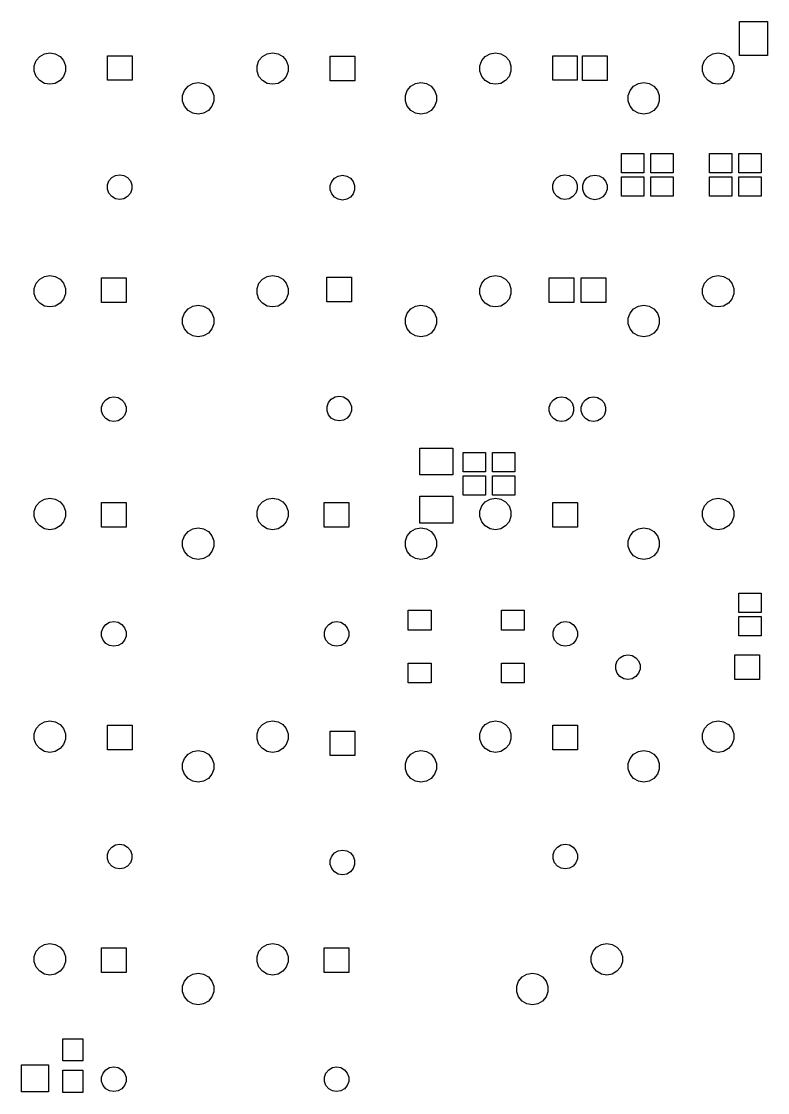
# Model space of a CAD drawing. Extents: x 17 to 274, y -105 to -11.
# Drawn here: x 79.1 to 142.7, y -104.3 to -12.9 of the extents above; entities that cross this region are included whole.
import ezdxf

# ---------------------------------------------------------------- set-up
doc = ezdxf.new("R2010")
doc.units = 0
doc.header["$MEASUREMENT"] = 0
doc.layers.add('BLACK', color=7, linetype='CONTINUOUS')

msp = doc.modelspace()

# ---------------------------------------------------------------- linework, layer by layer
at = {"layer": 'Black'}
for p, q in [((140.35, -15.7999), (140.35, -12.9006)), ((140.35, -12.9006), (142.749, -12.9006)), ((142.749, -12.9006), (142.749, -15.7999)), ((80.2124, -16.6859), (80.3725, -16.2459)), ((80.3725, -16.2459), (80.6734, -15.8873)), ((80.6734, -15.8873), (81.0789, -15.6532)), ((81.0789, -15.6532), (81.54, -15.5719)), ((81.54, -15.5719), (82.0011, -15.6532)), ((82.0011, -15.6532), (82.4066, -15.8873)), ((82.4066, -15.8873), (82.7075, -16.2459)), ((82.7075, -16.2459), (82.8676, -16.6859)), ((86.4478, -17.9251), (86.4478, -15.8259)), ((86.4478, -15.8259), (88.5471, -15.8259)), ((88.5471, -15.8259), (88.5471, -17.9251)), ((99.2124, -16.6859), (99.3725, -16.2459)), ((99.3725, -16.2459), (99.6734, -15.8873)), ((99.6734, -15.8873), (100.079, -15.6532)), ((100.079, -15.6532), (100.54, -15.5719)), ((100.54, -15.5719), (101.001, -15.6532)), ((101.001, -15.6532), (101.407, -15.8873)), ((101.407, -15.8873), (101.708, -16.2459)), ((101.708, -16.2459), (101.868, -16.6859)), ((105.448, -17.9751), (105.448, -15.8759)), ((105.448, -15.8759), (107.547, -15.8759)), ((107.547, -15.8759), (107.547, -17.9751)), ((118.212, -16.6859), (118.372, -16.2459)), ((118.372, -16.2459), (118.673, -15.8873)), ((118.673, -15.8873), (119.079, -15.6532)), ((119.079, -15.6532), (119.54, -15.5719)), ((119.54, -15.5719), (120.001, -15.6532)), ((120.001, -15.6532), (120.407, -15.8873)), ((120.407, -15.8873), (120.708, -16.2459)), ((120.708, -16.2459), (120.868, -16.6859)), ((124.423, -17.9251), (124.423, -15.8259)), ((124.423, -15.8259), (126.522, -15.8259)), ((126.522, -15.8259), (126.522, -17.9251)), ((126.973, -17.9502), (126.973, -15.8509)), ((126.973, -15.8509), (129.072, -15.8509)), ((129.072, -15.8509), (129.072, -17.9502)), ((137.212, -16.6859), (137.372, -16.2459)), ((137.372, -16.2459), (137.673, -15.8873)), ((137.673, -15.8873), (138.079, -15.6532)), ((138.079, -15.6532), (138.54, -15.5719)), ((138.54, -15.5719), (139.001, -15.6532)), ((139.001, -15.6532), (139.407, -15.8873)), ((139.407, -15.8873), (139.708, -16.2459)), ((139.708, -16.2459), (139.868, -16.6859)), ((142.749, -15.7999), (140.35, -15.7999)), ((80.2124, -17.1541), (80.2124, -16.6859)), ((80.3725, -17.5941), (80.2124, -17.1541)), ((82.8676, -17.1541), (82.7075, -17.5941)), ((82.8676, -16.6859), (82.8676, -17.1541)), ((99.2124, -17.1541), (99.2124, -16.6859)), ((99.3725, -17.5941), (99.2124, -17.1541)), ((101.868, -17.1541), (101.708, -17.5941)), ((101.868, -16.6859), (101.868, -17.1541)), ((118.212, -17.1541), (118.212, -16.6859)), ((118.372, -17.5941), (118.212, -17.1541)), ((120.868, -17.1541), (120.708, -17.5941)), ((120.868, -16.6859), (120.868, -17.1541)), ((137.212, -17.1541), (137.212, -16.6859)), ((137.372, -17.5941), (137.212, -17.1541)), ((139.868, -17.1541), (139.708, -17.5941)), ((139.868, -16.6859), (139.868, -17.1541)), ((80.6734, -17.9527), (80.3725, -17.5941)), ((81.0789, -18.1868), (80.6734, -17.9527)), ((81.54, -18.2681), (81.0789, -18.1868)), ((82.0011, -18.1868), (81.54, -18.2681)), ((82.4066, -17.9527), (82.0011, -18.1868)), ((82.7075, -17.5941), (82.4066, -17.9527)), ((88.5471, -17.9251), (86.4478, -17.9251)), ((93.3234, -18.4273), (93.7289, -18.1932)), ((93.7289, -18.1932), (94.19, -18.1119)), ((94.19, -18.1119), (94.6511, -18.1932)), ((94.6511, -18.1932), (95.0566, -18.4273)), ((99.6734, -17.9527), (99.3725, -17.5941)), ((100.079, -18.1868), (99.6734, -17.9527)), ((100.54, -18.2681), (100.079, -18.1868)), ((101.001, -18.1868), (100.54, -18.2681)), ((101.407, -17.9527), (101.001, -18.1868)), ((101.708, -17.5941), (101.407, -17.9527)), ((107.547, -17.9751), (105.448, -17.9751)), ((112.323, -18.4273), (112.729, -18.1932)), ((112.729, -18.1932), (113.19, -18.1119)), ((113.19, -18.1119), (113.651, -18.1932)), ((113.651, -18.1932), (114.057, -18.4273)), ((118.673, -17.9527), (118.372, -17.5941)), ((119.079, -18.1868), (118.673, -17.9527)), ((119.54, -18.2681), (119.079, -18.1868)), ((120.001, -18.1868), (119.54, -18.2681)), ((120.407, -17.9527), (120.001, -18.1868)), ((120.708, -17.5941), (120.407, -17.9527)), ((126.522, -17.9251), (124.423, -17.9251)), ((129.072, -17.9502), (126.973, -17.9502)), ((131.323, -18.4273), (131.729, -18.1932)), ((131.729, -18.1932), (132.19, -18.1119)), ((132.19, -18.1119), (132.651, -18.1932)), ((132.651, -18.1932), (133.057, -18.4273)), ((137.673, -17.9527), (137.372, -17.5941)), ((138.079, -18.1868), (137.673, -17.9527)), ((138.54, -18.2681), (138.079, -18.1868)), ((139.001, -18.1868), (138.54, -18.2681)), ((139.407, -17.9527), (139.001, -18.1868)), ((139.708, -17.5941), (139.407, -17.9527)), ((92.8624, -19.2259), (93.0225, -18.7859)), ((93.0225, -18.7859), (93.3234, -18.4273)), ((95.0566, -18.4273), (95.3575, -18.7859)), ((95.3575, -18.7859), (95.5176, -19.2259)), ((111.862, -19.2259), (112.022, -18.7859)), ((112.022, -18.7859), (112.323, -18.4273)), ((114.057, -18.4273), (114.358, -18.7859)), ((114.358, -18.7859), (114.518, -19.2259)), ((130.862, -19.2259), (131.022, -18.7859)), ((131.022, -18.7859), (131.323, -18.4273)), ((133.057, -18.4273), (133.358, -18.7859)), ((133.358, -18.7859), (133.518, -19.2259)), ((92.8624, -19.6941), (92.8624, -19.2259)), ((93.0225, -20.1341), (92.8624, -19.6941)), ((95.5176, -19.6941), (95.3575, -20.1341)), ((95.5176, -19.2259), (95.5176, -19.6941)), ((111.862, -19.6941), (111.862, -19.2259)), ((112.022, -20.1341), (111.862, -19.6941)), ((114.518, -19.6941), (114.358, -20.1341)), ((114.518, -19.2259), (114.518, -19.6941)), ((130.862, -19.6941), (130.862, -19.2259)), ((131.022, -20.1341), (130.862, -19.6941)), ((133.518, -19.6941), (133.358, -20.1341)), ((133.518, -19.2259), (133.518, -19.6941)), ((93.3234, -20.4927), (93.0225, -20.1341)), ((93.7289, -20.7268), (93.3234, -20.4927)), ((94.19, -20.8081), (93.7289, -20.7268)), ((94.6511, -20.7268), (94.19, -20.8081)), ((95.0566, -20.4927), (94.6511, -20.7268)), ((95.3575, -20.1341), (95.0566, -20.4927)), ((112.323, -20.4927), (112.022, -20.1341)), ((112.729, -20.7268), (112.323, -20.4927)), ((113.19, -20.8081), (112.729, -20.7268)), ((113.651, -20.7268), (113.19, -20.8081)), ((114.057, -20.4927), (113.651, -20.7268)), ((114.358, -20.1341), (114.057, -20.4927)), ((131.323, -20.4927), (131.022, -20.1341)), ((131.729, -20.7268), (131.323, -20.4927)), ((132.19, -20.8081), (131.729, -20.7268)), ((132.651, -20.7268), (132.19, -20.8081)), ((133.057, -20.4927), (132.651, -20.7268)), ((133.358, -20.1341), (133.057, -20.4927)), ((130.3, -25.825), (130.3, -24.175)), ((130.3, -24.175), (132.2, -24.175)), ((132.2, -24.175), (132.2, -25.825)), ((132.8, -25.825), (132.8, -24.175)), ((132.8, -24.175), (134.7, -24.175)), ((134.7, -24.175), (134.7, -25.825)), ((137.8, -25.825), (137.8, -24.175)), ((137.8, -24.175), (139.7, -24.175)), ((139.7, -24.175), (139.7, -25.825)), ((140.3, -25.825), (140.3, -24.175)), ((140.3, -24.175), (142.2, -24.175)), ((142.2, -24.175), (142.2, -25.825)), ((86.585, -26.5087), (86.8202, -26.2284)), ((86.8202, -26.2284), (87.1371, -26.0454)), ((87.1371, -26.0454), (87.4975, -25.9819)), ((87.4975, -25.9819), (87.8578, -26.0454)), ((87.8578, -26.0454), (88.1747, -26.2284)), ((88.1747, -26.2284), (88.4099, -26.5087)), ((105.585, -26.5587), (105.82, -26.2784)), ((105.82, -26.2784), (106.137, -26.0954)), ((106.137, -26.0954), (106.497, -26.0319)), ((106.497, -26.0319), (106.858, -26.0954)), ((106.858, -26.0954), (107.175, -26.2784)), ((107.175, -26.2784), (107.41, -26.5587)), ((124.56, -26.5087), (124.795, -26.2284)), ((124.795, -26.2284), (125.112, -26.0454)), ((125.112, -26.0454), (125.472, -25.9819)), ((125.472, -25.9819), (125.833, -26.0454)), ((125.833, -26.0454), (126.15, -26.2284)), ((126.15, -26.2284), (126.385, -26.5087)), ((127.11, -26.5337), (127.345, -26.2534)), ((127.345, -26.2534), (127.662, -26.0704)), ((127.662, -26.0704), (128.022, -26.0069)), ((128.022, -26.0069), (128.383, -26.0704)), ((128.383, -26.0704), (128.7, -26.2534)), ((128.7, -26.2534), (128.935, -26.5337)), ((132.2, -25.825), (130.3, -25.825)), ((130.3, -27.825), (130.3, -26.175)), ((130.3, -26.175), (132.2, -26.175)), ((132.2, -26.175), (132.2, -27.825)), ((134.7, -25.825), (132.8, -25.825)), ((132.8, -27.825), (132.8, -26.175)), ((132.8, -26.175), (134.7, -26.175)), ((134.7, -26.175), (134.7, -27.825)), ((139.7, -25.825), (137.8, -25.825)), ((137.8, -27.825), (137.8, -26.175)), ((137.8, -26.175), (139.7, -26.175)), ((139.7, -26.175), (139.7, -27.825)), ((142.2, -25.825), (140.3, -25.825)), ((140.3, -27.825), (140.3, -26.175)), ((140.3, -26.175), (142.2, -26.175)), ((142.2, -26.175), (142.2, -27.825)), ((86.4598, -26.8526), (86.585, -26.5087)), ((86.4598, -27.2185), (86.4598, -26.8526)), ((86.585, -27.5623), (86.4598, -27.2185)), ((88.4099, -26.5087), (88.5351, -26.8526)), ((88.5351, -27.2185), (88.4099, -27.5623)), ((88.5351, -26.8526), (88.5351, -27.2185)), ((105.46, -26.9026), (105.585, -26.5587)), ((105.46, -27.2685), (105.46, -26.9026)), ((105.585, -27.6123), (105.46, -27.2685)), ((107.41, -26.5587), (107.535, -26.9026)), ((107.535, -27.2685), (107.41, -27.6123)), ((107.535, -26.9026), (107.535, -27.2685)), ((124.435, -26.8526), (124.56, -26.5087)), ((124.435, -27.2185), (124.435, -26.8526)), ((124.56, -27.5623), (124.435, -27.2185)), ((126.385, -26.5087), (126.51, -26.8526)), ((126.51, -27.2185), (126.385, -27.5623)), ((126.51, -26.8526), (126.51, -27.2185)), ((126.985, -26.8776), (127.11, -26.5337)), ((126.985, -27.2435), (126.985, -26.8776)), ((127.11, -27.5873), (126.985, -27.2435)), ((128.935, -26.5337), (129.06, -26.8776)), ((129.06, -27.2435), (128.935, -27.5873)), ((129.06, -26.8776), (129.06, -27.2435)), ((86.8202, -27.8427), (86.585, -27.5623)), ((87.1371, -28.0256), (86.8202, -27.8427)), ((87.4975, -28.0892), (87.1371, -28.0256)), ((87.8578, -28.0256), (87.4975, -28.0892)), ((88.1747, -27.8427), (87.8578, -28.0256)), ((88.4099, -27.5623), (88.1747, -27.8427)), ((105.82, -27.8927), (105.585, -27.6123)), ((106.137, -28.0756), (105.82, -27.8927)), ((106.497, -28.1392), (106.137, -28.0756)), ((106.858, -28.0756), (106.497, -28.1392)), ((107.175, -27.8927), (106.858, -28.0756)), ((107.41, -27.6123), (107.175, -27.8927)), ((124.795, -27.8427), (124.56, -27.5623)), ((125.112, -28.0256), (124.795, -27.8427)), ((125.472, -28.0892), (125.112, -28.0256)), ((125.833, -28.0256), (125.472, -28.0892)), ((126.15, -27.8427), (125.833, -28.0256)), ((126.385, -27.5623), (126.15, -27.8427)), ((127.345, -27.8677), (127.11, -27.5873)), ((127.662, -28.0506), (127.345, -27.8677)), ((128.022, -28.1142), (127.662, -28.0506)), ((128.383, -28.0506), (128.022, -28.1142)), ((128.7, -27.8677), (128.383, -28.0506)), ((128.935, -27.5873), (128.7, -27.8677)), ((132.2, -27.825), (130.3, -27.825)), ((134.7, -27.825), (132.8, -27.825)), ((139.7, -27.825), (137.8, -27.825)), ((142.2, -27.825), (140.3, -27.825)), ((80.6734, -34.8873), (81.0789, -34.6532)), ((81.0789, -34.6532), (81.54, -34.5719)), ((81.54, -34.5719), (82.0011, -34.6532)), ((82.0011, -34.6532), (82.4066, -34.8873)), ((99.6734, -34.8873), (100.079, -34.6532)), ((100.079, -34.6532), (100.54, -34.5719)), ((100.54, -34.5719), (101.001, -34.6532)), ((101.001, -34.6532), (101.407, -34.8873)), ((105.173, -36.8252), (105.173, -34.7259)), ((105.173, -34.7259), (107.272, -34.7259)), ((107.272, -34.7259), (107.272, -36.8252)), ((118.673, -34.8873), (119.079, -34.6532)), ((119.079, -34.6532), (119.54, -34.5719)), ((119.54, -34.5719), (120.001, -34.6532)), ((120.001, -34.6532), (120.407, -34.8873)), ((137.673, -34.8873), (138.079, -34.6532)), ((138.079, -34.6532), (138.54, -34.5719)), ((138.54, -34.5719), (139.001, -34.6532)), ((139.001, -34.6532), (139.407, -34.8873)), ((80.2124, -35.6859), (80.3725, -35.2459)), ((80.3725, -35.2459), (80.6734, -34.8873)), ((82.4066, -34.8873), (82.7075, -35.2459)), ((82.7075, -35.2459), (82.8676, -35.6859)), ((85.9478, -36.8751), (85.9478, -34.7759)), ((85.9478, -34.7759), (88.0471, -34.7759)), ((88.0471, -34.7759), (88.0471, -36.8751)), ((99.2124, -35.6859), (99.3725, -35.2459)), ((99.3725, -35.2459), (99.6734, -34.8873)), ((101.407, -34.8873), (101.708, -35.2459)), ((101.708, -35.2459), (101.868, -35.6859)), ((118.212, -35.6859), (118.372, -35.2459)), ((118.372, -35.2459), (118.673, -34.8873)), ((120.407, -34.8873), (120.708, -35.2459)), ((120.708, -35.2459), (120.868, -35.6859)), ((124.123, -36.8751), (124.123, -34.7759)), ((124.123, -34.7759), (126.222, -34.7759)), ((126.222, -34.7759), (126.222, -36.8751)), ((126.848, -36.8751), (126.848, -34.7759)), ((126.848, -34.7759), (128.947, -34.7759)), ((128.947, -34.7759), (128.947, -36.8751)), ((137.212, -35.6859), (137.372, -35.2459)), ((137.372, -35.2459), (137.673, -34.8873)), ((139.407, -34.8873), (139.708, -35.2459)), ((139.708, -35.2459), (139.868, -35.6859)), ((80.2124, -36.1541), (80.2124, -35.6859)), ((80.3725, -36.5941), (80.2124, -36.1541)), ((82.8676, -36.1541), (82.7075, -36.5941)), ((82.8676, -35.6859), (82.8676, -36.1541)), ((99.2124, -36.1541), (99.2124, -35.6859)), ((99.3725, -36.5941), (99.2124, -36.1541)), ((101.868, -36.1541), (101.708, -36.5941)), ((101.868, -35.6859), (101.868, -36.1541)), ((118.212, -36.1541), (118.212, -35.6859)), ((118.372, -36.5941), (118.212, -36.1541)), ((120.868, -36.1541), (120.708, -36.5941)), ((120.868, -35.6859), (120.868, -36.1541)), ((137.212, -36.1541), (137.212, -35.6859)), ((137.372, -36.5941), (137.212, -36.1541)), ((139.868, -36.1541), (139.708, -36.5941)), ((139.868, -35.6859), (139.868, -36.1541)), ((80.6734, -36.9527), (80.3725, -36.5941)), ((81.0789, -37.1868), (80.6734, -36.9527)), ((81.54, -37.2681), (81.0789, -37.1868)), ((82.0011, -37.1868), (81.54, -37.2681)), ((82.4066, -36.9527), (82.0011, -37.1868)), ((82.7075, -36.5941), (82.4066, -36.9527)), ((88.0471, -36.8751), (85.9478, -36.8751)), ((93.0225, -37.7859), (93.3234, -37.4273)), ((93.3234, -37.4273), (93.7289, -37.1932)), ((93.7289, -37.1932), (94.19, -37.1119)), ((94.19, -37.1119), (94.6511, -37.1932)), ((94.6511, -37.1932), (95.0566, -37.4273)), ((95.0566, -37.4273), (95.3575, -37.7859)), ((99.6734, -36.9527), (99.3725, -36.5941)), ((100.079, -37.1868), (99.6734, -36.9527)), ((100.54, -37.2681), (100.079, -37.1868)), ((101.001, -37.1868), (100.54, -37.2681)), ((101.407, -36.9527), (101.001, -37.1868)), ((101.708, -36.5941), (101.407, -36.9527)), ((107.272, -36.8252), (105.173, -36.8252)), ((112.022, -37.7859), (112.323, -37.4273)), ((112.323, -37.4273), (112.729, -37.1932)), ((112.729, -37.1932), (113.19, -37.1119)), ((113.19, -37.1119), (113.651, -37.1932)), ((113.651, -37.1932), (114.057, -37.4273)), ((114.057, -37.4273), (114.358, -37.7859)), ((118.673, -36.9527), (118.372, -36.5941)), ((119.079, -37.1868), (118.673, -36.9527)), ((119.54, -37.2681), (119.079, -37.1868)), ((120.001, -37.1868), (119.54, -37.2681)), ((120.407, -36.9527), (120.001, -37.1868)), ((120.708, -36.5941), (120.407, -36.9527)), ((126.222, -36.8751), (124.123, -36.8751)), ((128.947, -36.8751), (126.848, -36.8751)), ((131.022, -37.7859), (131.323, -37.4273)), ((131.323, -37.4273), (131.729, -37.1932)), ((131.729, -37.1932), (132.19, -37.1119)), ((132.19, -37.1119), (132.651, -37.1932)), ((132.651, -37.1932), (133.057, -37.4273)), ((133.057, -37.4273), (133.358, -37.7859)), ((137.673, -36.9527), (137.372, -36.5941)), ((138.079, -37.1868), (137.673, -36.9527)), ((138.54, -37.2681), (138.079, -37.1868)), ((139.001, -37.1868), (138.54, -37.2681)), ((139.407, -36.9527), (139.001, -37.1868)), ((139.708, -36.5941), (139.407, -36.9527)), ((92.8624, -38.2259), (93.0225, -37.7859)), ((92.8624, -38.6941), (92.8624, -38.2259)), ((95.3575, -37.7859), (95.5176, -38.2259)), ((95.5176, -38.2259), (95.5176, -38.6941)), ((111.862, -38.2259), (112.022, -37.7859)), ((111.862, -38.6941), (111.862, -38.2259)), ((114.358, -37.7859), (114.518, -38.2259)), ((114.518, -38.2259), (114.518, -38.6941)), ((130.862, -38.2259), (131.022, -37.7859)), ((130.862, -38.6941), (130.862, -38.2259)), ((133.358, -37.7859), (133.518, -38.2259)), ((133.518, -38.2259), (133.518, -38.6941)), ((93.0225, -39.1341), (92.8624, -38.6941)), ((93.3234, -39.4927), (93.0225, -39.1341)), ((95.3575, -39.1341), (95.0566, -39.4927)), ((95.5176, -38.6941), (95.3575, -39.1341)), ((112.022, -39.1341), (111.862, -38.6941)), ((112.323, -39.4927), (112.022, -39.1341)), ((114.358, -39.1341), (114.057, -39.4927)), ((114.518, -38.6941), (114.358, -39.1341)), ((131.022, -39.1341), (130.862, -38.6941)), ((131.323, -39.4927), (131.022, -39.1341)), ((133.358, -39.1341), (133.057, -39.4927)), ((133.518, -38.6941), (133.358, -39.1341)), ((93.7289, -39.7268), (93.3234, -39.4927)), ((94.19, -39.8081), (93.7289, -39.7268)), ((94.6511, -39.7268), (94.19, -39.8081)), ((95.0566, -39.4927), (94.6511, -39.7268)), ((112.729, -39.7268), (112.323, -39.4927)), ((113.19, -39.8081), (112.729, -39.7268)), ((113.651, -39.7268), (113.19, -39.8081)), ((114.057, -39.4927), (113.651, -39.7268)), ((131.729, -39.7268), (131.323, -39.4927)), ((132.19, -39.8081), (131.729, -39.7268)), ((132.651, -39.7268), (132.19, -39.8081)), ((133.057, -39.4927), (132.651, -39.7268)), ((85.9598, -45.8026), (86.085, -45.4587)), ((86.085, -45.4587), (86.3202, -45.1784)), ((86.3202, -45.1784), (86.6371, -44.9954)), ((86.6371, -44.9954), (86.9975, -44.9319)), ((86.9975, -44.9319), (87.3578, -44.9954)), ((87.3578, -44.9954), (87.6747, -45.1784)), ((87.6747, -45.1784), (87.9099, -45.4587)), ((87.9099, -45.4587), (88.0351, -45.8026)), ((105.185, -45.7526), (105.31, -45.4087)), ((105.31, -45.4087), (105.545, -45.1284)), ((105.545, -45.1284), (105.862, -44.9454)), ((105.862, -44.9454), (106.222, -44.8819)), ((106.222, -44.8819), (106.583, -44.9454)), ((106.583, -44.9454), (106.9, -45.1284)), ((106.9, -45.1284), (107.135, -45.4087)), ((107.135, -45.4087), (107.26, -45.7526)), ((124.135, -45.8026), (124.26, -45.4587)), ((124.26, -45.4587), (124.495, -45.1784)), ((124.495, -45.1784), (124.812, -44.9954)), ((124.812, -44.9954), (125.172, -44.9319)), ((125.172, -44.9319), (125.533, -44.9954)), ((125.533, -44.9954), (125.85, -45.1784)), ((125.85, -45.1784), (126.085, -45.4587)), ((126.085, -45.4587), (126.21, -45.8026)), ((126.86, -45.8026), (126.985, -45.4587)), ((126.985, -45.4587), (127.22, -45.1784)), ((127.22, -45.1784), (127.537, -44.9954)), ((127.537, -44.9954), (127.897, -44.9319)), ((127.897, -44.9319), (128.258, -44.9954)), ((128.258, -44.9954), (128.575, -45.1784)), ((128.575, -45.1784), (128.81, -45.4587)), ((128.81, -45.4587), (128.935, -45.8026)), ((85.9598, -46.1685), (85.9598, -45.8026)), ((86.085, -46.5123), (85.9598, -46.1685)), ((86.3202, -46.7927), (86.085, -46.5123)), ((87.9099, -46.5123), (87.6747, -46.7927)), ((88.0351, -46.1685), (87.9099, -46.5123)), ((88.0351, -45.8026), (88.0351, -46.1685)), ((105.185, -46.1185), (105.185, -45.7526)), ((105.31, -46.4623), (105.185, -46.1185)), ((105.545, -46.7427), (105.31, -46.4623)), ((107.135, -46.4623), (106.9, -46.7427)), ((107.26, -46.1185), (107.135, -46.4623)), ((107.26, -45.7526), (107.26, -46.1185)), ((124.135, -46.1685), (124.135, -45.8026)), ((124.26, -46.5123), (124.135, -46.1685)), ((124.495, -46.7927), (124.26, -46.5123)), ((126.085, -46.5123), (125.85, -46.7927)), ((126.21, -46.1685), (126.085, -46.5123)), ((126.21, -45.8026), (126.21, -46.1685)), ((126.86, -46.1685), (126.86, -45.8026)), ((126.985, -46.5123), (126.86, -46.1685)), ((127.22, -46.7927), (126.985, -46.5123)), ((128.81, -46.5123), (128.575, -46.7927)), ((128.935, -46.1685), (128.81, -46.5123)), ((128.935, -45.8026), (128.935, -46.1685)), ((86.6371, -46.9756), (86.3202, -46.7927)), ((86.9975, -47.0392), (86.6371, -46.9756)), ((87.3578, -46.9756), (86.9975, -47.0392)), ((87.6747, -46.7927), (87.3578, -46.9756)), ((105.862, -46.9256), (105.545, -46.7427)), ((106.222, -46.9892), (105.862, -46.9256)), ((106.583, -46.9256), (106.222, -46.9892)), ((106.9, -46.7427), (106.583, -46.9256)), ((124.812, -46.9756), (124.495, -46.7927)), ((125.172, -47.0392), (124.812, -46.9756)), ((125.533, -46.9756), (125.172, -47.0392)), ((125.85, -46.7927), (125.533, -46.9756)), ((127.537, -46.9756), (127.22, -46.7927)), ((127.897, -47.0392), (127.537, -46.9756)), ((128.258, -46.9756), (127.897, -47.0392)), ((128.575, -46.7927), (128.258, -46.9756)), ((113.1, -51.6), (113.1, -49.3)), ((113.1, -49.3), (115.9, -49.3)), ((115.9, -49.3), (115.9, -51.6)), ((116.8, -51.325), (116.8, -49.675)), ((116.8, -49.675), (118.7, -49.675)), ((118.7, -49.675), (118.7, -51.325)), ((119.3, -51.325), (119.3, -49.675)), ((119.3, -49.675), (121.2, -49.675)), ((121.2, -49.675), (121.2, -51.325)), ((115.9, -51.6), (113.1, -51.6)), ((118.7, -51.325), (116.8, -51.325)), ((116.8, -53.325), (116.8, -51.675)), ((116.8, -51.675), (118.7, -51.675)), ((118.7, -51.675), (118.7, -53.325)), ((121.2, -51.325), (119.3, -51.325)), ((119.3, -53.325), (119.3, -51.675)), ((119.3, -51.675), (121.2, -51.675)), ((121.2, -51.675), (121.2, -53.325)), ((80.3725, -54.2459), (80.6734, -53.8873)), ((80.6734, -53.8873), (81.0789, -53.6532)), ((81.0789, -53.6532), (81.54, -53.5719)), ((81.54, -53.5719), (82.0011, -53.6532)), ((82.0011, -53.6532), (82.4066, -53.8873)), ((82.4066, -53.8873), (82.7075, -54.2459)), ((99.3725, -54.2459), (99.6734, -53.8873)), ((99.6734, -53.8873), (100.079, -53.6532)), ((100.079, -53.6532), (100.54, -53.5719)), ((100.54, -53.5719), (101.001, -53.6532)), ((101.001, -53.6532), (101.407, -53.8873)), ((101.407, -53.8873), (101.708, -54.2459)), ((113.1, -55.7), (113.1, -53.4)), ((113.1, -53.4), (115.9, -53.4)), ((115.9, -53.4), (115.9, -55.7)), ((118.7, -53.325), (116.8, -53.325)), ((118.372, -54.2459), (118.673, -53.8873)), ((118.673, -53.8873), (119.079, -53.6532)), ((119.079, -53.6532), (119.54, -53.5719)), ((121.2, -53.325), (119.3, -53.325)), ((119.54, -53.5719), (120.001, -53.6532)), ((120.001, -53.6532), (120.407, -53.8873)), ((120.407, -53.8873), (120.708, -54.2459)), ((137.372, -54.2459), (137.673, -53.8873)), ((137.673, -53.8873), (138.079, -53.6532)), ((138.079, -53.6532), (138.54, -53.5719)), ((138.54, -53.5719), (139.001, -53.6532)), ((139.001, -53.6532), (139.407, -53.8873)), ((139.407, -53.8873), (139.708, -54.2459)), ((80.2124, -54.6859), (80.3725, -54.2459)), ((80.2124, -55.1541), (80.2124, -54.6859)), ((82.7075, -54.2459), (82.8676, -54.6859)), ((82.8676, -54.6859), (82.8676, -55.1541)), ((85.9478, -56.0501), (85.9478, -53.9509)), ((85.9478, -53.9509), (88.0471, -53.9509)), ((88.0471, -53.9509), (88.0471, -56.0501)), ((99.2124, -54.6859), (99.3725, -54.2459)), ((99.2124, -55.1541), (99.2124, -54.6859)), ((101.708, -54.2459), (101.868, -54.6859)), ((101.868, -54.6859), (101.868, -55.1541)), ((104.948, -56.0501), (104.948, -53.9509)), ((104.948, -53.9509), (107.047, -53.9509)), ((107.047, -53.9509), (107.047, -56.0501)), ((118.212, -54.6859), (118.372, -54.2459)), ((118.212, -55.1541), (118.212, -54.6859)), ((120.708, -54.2459), (120.868, -54.6859)), ((120.868, -54.6859), (120.868, -55.1541)), ((124.448, -56.0501), (124.448, -53.9509)), ((124.448, -53.9509), (126.547, -53.9509)), ((126.547, -53.9509), (126.547, -56.0501)), ((137.212, -54.6859), (137.372, -54.2459)), ((137.212, -55.1541), (137.212, -54.6859)), ((139.708, -54.2459), (139.868, -54.6859)), ((139.868, -54.6859), (139.868, -55.1541)), ((80.3725, -55.5941), (80.2124, -55.1541)), ((80.6734, -55.9527), (80.3725, -55.5941)), ((82.7075, -55.5941), (82.4066, -55.9527)), ((82.8676, -55.1541), (82.7075, -55.5941)), ((99.3725, -55.5941), (99.2124, -55.1541)), ((99.6734, -55.9527), (99.3725, -55.5941)), ((101.708, -55.5941), (101.407, -55.9527)), ((101.868, -55.1541), (101.708, -55.5941)), ((115.9, -55.7), (113.1, -55.7)), ((118.372, -55.5941), (118.212, -55.1541)), ((118.673, -55.9527), (118.372, -55.5941)), ((120.708, -55.5941), (120.407, -55.9527)), ((120.868, -55.1541), (120.708, -55.5941)), ((137.372, -55.5941), (137.212, -55.1541)), ((137.673, -55.9527), (137.372, -55.5941)), ((139.708, -55.5941), (139.407, -55.9527)), ((139.868, -55.1541), (139.708, -55.5941)), ((81.0789, -56.1868), (80.6734, -55.9527)), ((81.54, -56.2681), (81.0789, -56.1868)), ((82.0011, -56.1868), (81.54, -56.2681)), ((82.4066, -55.9527), (82.0011, -56.1868)), ((88.0471, -56.0501), (85.9478, -56.0501)), ((93.0225, -56.7859), (93.3234, -56.4273)), ((93.3234, -56.4273), (93.7289, -56.1932)), ((93.7289, -56.1932), (94.19, -56.1119)), ((94.19, -56.1119), (94.6511, -56.1932)), ((94.6511, -56.1932), (95.0566, -56.4273)), ((95.0566, -56.4273), (95.3575, -56.7859)), ((100.079, -56.1868), (99.6734, -55.9527)), ((100.54, -56.2681), (100.079, -56.1868)), ((101.001, -56.1868), (100.54, -56.2681)), ((101.407, -55.9527), (101.001, -56.1868)), ((107.047, -56.0501), (104.948, -56.0501)), ((112.022, -56.7859), (112.323, -56.4273)), ((112.323, -56.4273), (112.729, -56.1932)), ((112.729, -56.1932), (113.19, -56.1119)), ((113.19, -56.1119), (113.651, -56.1932)), ((113.651, -56.1932), (114.057, -56.4273)), ((114.057, -56.4273), (114.358, -56.7859)), ((119.079, -56.1868), (118.673, -55.9527)), ((119.54, -56.2681), (119.079, -56.1868)), ((120.001, -56.1868), (119.54, -56.2681)), ((120.407, -55.9527), (120.001, -56.1868)), ((126.547, -56.0501), (124.448, -56.0501)), ((131.022, -56.7859), (131.323, -56.4273)), ((131.323, -56.4273), (131.729, -56.1932)), ((131.729, -56.1932), (132.19, -56.1119)), ((132.19, -56.1119), (132.651, -56.1932)), ((132.651, -56.1932), (133.057, -56.4273)), ((133.057, -56.4273), (133.358, -56.7859)), ((138.079, -56.1868), (137.673, -55.9527)), ((138.54, -56.2681), (138.079, -56.1868)), ((139.001, -56.1868), (138.54, -56.2681)), ((139.407, -55.9527), (139.001, -56.1868)), ((92.8624, -57.2259), (93.0225, -56.7859)), ((92.8624, -57.6941), (92.8624, -57.2259)), ((95.3575, -56.7859), (95.5176, -57.2259)), ((95.5176, -57.2259), (95.5176, -57.6941)), ((111.862, -57.2259), (112.022, -56.7859)), ((111.862, -57.6941), (111.862, -57.2259)), ((114.358, -56.7859), (114.518, -57.2259)), ((114.518, -57.2259), (114.518, -57.6941)), ((130.862, -57.2259), (131.022, -56.7859)), ((130.862, -57.6941), (130.862, -57.2259)), ((133.358, -56.7859), (133.518, -57.2259)), ((133.518, -57.2259), (133.518, -57.6941)), ((93.0225, -58.1341), (92.8624, -57.6941)), ((93.3234, -58.4927), (93.0225, -58.1341)), ((93.7289, -58.7268), (93.3234, -58.4927)), ((95.0566, -58.4927), (94.6511, -58.7268)), ((95.3575, -58.1341), (95.0566, -58.4927)), ((95.5176, -57.6941), (95.3575, -58.1341)), ((112.022, -58.1341), (111.862, -57.6941)), ((112.323, -58.4927), (112.022, -58.1341)), ((112.729, -58.7268), (112.323, -58.4927)), ((114.057, -58.4927), (113.651, -58.7268)), ((114.358, -58.1341), (114.057, -58.4927)), ((114.518, -57.6941), (114.358, -58.1341)), ((131.022, -58.1341), (130.862, -57.6941)), ((131.323, -58.4927), (131.022, -58.1341)), ((131.729, -58.7268), (131.323, -58.4927)), ((133.057, -58.4927), (132.651, -58.7268)), ((133.358, -58.1341), (133.057, -58.4927)), ((133.518, -57.6941), (133.358, -58.1341)), ((94.19, -58.8081), (93.7289, -58.7268)), ((94.6511, -58.7268), (94.19, -58.8081)), ((113.19, -58.8081), (112.729, -58.7268)), ((113.651, -58.7268), (113.19, -58.8081)), ((132.19, -58.8081), (131.729, -58.7268)), ((132.651, -58.7268), (132.19, -58.8081)), ((140.3, -63.325), (140.3, -61.675)), ((140.3, -61.675), (142.2, -61.675)), ((142.2, -61.675), (142.2, -63.325)), ((112.1, -64.85), (112.1, -63.15)), ((112.1, -63.15), (114.05, -63.15)), ((114.05, -63.15), (114.05, -64.85)), ((120.05, -64.85), (120.05, -63.15)), ((120.05, -63.15), (122, -63.15)), ((122, -63.15), (122, -64.85)), ((142.2, -63.325), (140.3, -63.325)), ((140.3, -65.325), (140.3, -63.675)), ((140.3, -63.675), (142.2, -63.675)), ((142.2, -63.675), (142.2, -65.325)), ((85.9598, -64.9776), (86.085, -64.6337)), ((86.085, -64.6337), (86.3202, -64.3534)), ((86.3202, -64.3534), (86.6371, -64.1704)), ((86.6371, -64.1704), (86.9975, -64.1069)), ((86.9975, -64.1069), (87.3578, -64.1704)), ((87.3578, -64.1704), (87.6747, -64.3534)), ((87.6747, -64.3534), (87.9099, -64.6337)), ((87.9099, -64.6337), (88.0351, -64.9776)), ((104.96, -64.9776), (105.085, -64.6337)), ((105.085, -64.6337), (105.32, -64.3534)), ((105.32, -64.3534), (105.637, -64.1704)), ((105.637, -64.1704), (105.997, -64.1069)), ((105.997, -64.1069), (106.358, -64.1704)), ((106.358, -64.1704), (106.675, -64.3534)), ((106.675, -64.3534), (106.91, -64.6337)), ((106.91, -64.6337), (107.035, -64.9776)), ((114.05, -64.85), (112.1, -64.85)), ((122, -64.85), (120.05, -64.85)), ((124.46, -64.9776), (124.585, -64.6337)), ((124.585, -64.6337), (124.82, -64.3534)), ((124.82, -64.3534), (125.137, -64.1704)), ((125.137, -64.1704), (125.497, -64.1069)), ((125.497, -64.1069), (125.858, -64.1704)), ((125.858, -64.1704), (126.175, -64.3534)), ((126.175, -64.3534), (126.41, -64.6337)), ((126.41, -64.6337), (126.535, -64.9776)), ((85.9598, -65.3435), (85.9598, -64.9776)), ((86.085, -65.6873), (85.9598, -65.3435)), ((86.3202, -65.9677), (86.085, -65.6873)), ((87.9099, -65.6873), (87.6747, -65.9677)), ((88.0351, -65.3435), (87.9099, -65.6873)), ((88.0351, -64.9776), (88.0351, -65.3435)), ((104.96, -65.3435), (104.96, -64.9776)), ((105.085, -65.6873), (104.96, -65.3435)), ((105.32, -65.9677), (105.085, -65.6873)), ((106.91, -65.6873), (106.675, -65.9677)), ((107.035, -65.3435), (106.91, -65.6873)), ((107.035, -64.9776), (107.035, -65.3435)), ((124.46, -65.3435), (124.46, -64.9776)), ((124.585, -65.6873), (124.46, -65.3435)), ((124.82, -65.9677), (124.585, -65.6873)), ((126.41, -65.6873), (126.175, -65.9677)), ((126.535, -65.3435), (126.41, -65.6873)), ((126.535, -64.9776), (126.535, -65.3435)), ((142.2, -65.325), (140.3, -65.325)), ((86.6371, -66.1506), (86.3202, -65.9677)), ((86.9975, -66.2142), (86.6371, -66.1506)), ((87.3578, -66.1506), (86.9975, -66.2142)), ((87.6747, -65.9677), (87.3578, -66.1506)), ((105.637, -66.1506), (105.32, -65.9677)), ((105.997, -66.2142), (105.637, -66.1506)), ((106.358, -66.1506), (105.997, -66.2142)), ((106.675, -65.9677), (106.358, -66.1506)), ((125.137, -66.1506), (124.82, -65.9677)), ((125.497, -66.2142), (125.137, -66.1506)), ((125.858, -66.1506), (125.497, -66.2142)), ((126.175, -65.9677), (125.858, -66.1506)), ((129.802, -67.8145), (129.927, -67.4706)), ((129.927, -67.4706), (130.162, -67.1903)), ((130.162, -67.1903), (130.479, -67.0074)), ((130.479, -67.0074), (130.839, -66.9438)), ((130.839, -66.9438), (131.2, -67.0074)), ((131.2, -67.0074), (131.517, -67.1903)), ((131.517, -67.1903), (131.752, -67.4706)), ((131.752, -67.4706), (131.877, -67.8145)), ((139.95, -69.0471), (139.95, -66.9478)), ((139.95, -66.9478), (142.049, -66.9478)), ((142.049, -66.9478), (142.049, -69.0471)), ((112.1, -69.35), (112.1, -67.65)), ((112.1, -67.65), (114.05, -67.65)), ((114.05, -67.65), (114.05, -69.35)), ((120.05, -69.35), (120.05, -67.65)), ((120.05, -67.65), (122, -67.65)), ((122, -67.65), (122, -69.35)), ((129.802, -68.1804), (129.802, -67.8145)), ((129.927, -68.5243), (129.802, -68.1804)), ((130.162, -68.8046), (129.927, -68.5243)), ((131.752, -68.5243), (131.517, -68.8046)), ((131.877, -68.1804), (131.752, -68.5243)), ((131.877, -67.8145), (131.877, -68.1804)), ((114.05, -69.35), (112.1, -69.35)), ((122, -69.35), (120.05, -69.35)), ((130.479, -68.9876), (130.162, -68.8046)), ((130.839, -69.0511), (130.479, -68.9876)), ((131.2, -68.9876), (130.839, -69.0511)), ((131.517, -68.8046), (131.2, -68.9876)), ((142.049, -69.0471), (139.95, -69.0471)), ((80.3725, -73.2459), (80.6734, -72.8873)), ((80.6734, -72.8873), (81.0789, -72.6532)), ((81.0789, -72.6532), (81.54, -72.5719)), ((81.54, -72.5719), (82.0011, -72.6532)), ((82.0011, -72.6532), (82.4066, -72.8873)), ((82.4066, -72.8873), (82.7075, -73.2459)), ((86.4478, -75.0502), (86.4478, -72.9509)), ((86.4478, -72.9509), (88.5471, -72.9509)), ((88.5471, -72.9509), (88.5471, -75.0502)), ((99.3725, -73.2459), (99.6734, -72.8873)), ((99.6734, -72.8873), (100.079, -72.6532)), ((100.079, -72.6532), (100.54, -72.5719)), ((100.54, -72.5719), (101.001, -72.6532)), ((101.001, -72.6532), (101.407, -72.8873)), ((101.407, -72.8873), (101.708, -73.2459)), ((118.372, -73.2459), (118.673, -72.8873)), ((118.673, -72.8873), (119.079, -72.6532)), ((119.079, -72.6532), (119.54, -72.5719)), ((119.54, -72.5719), (120.001, -72.6532)), ((120.001, -72.6532), (120.407, -72.8873)), ((120.407, -72.8873), (120.708, -73.2459)), ((124.448, -75.0502), (124.448, -72.9509)), ((124.448, -72.9509), (126.547, -72.9509)), ((126.547, -72.9509), (126.547, -75.0502)), ((137.372, -73.2459), (137.673, -72.8873)), ((137.673, -72.8873), (138.079, -72.6532)), ((138.079, -72.6532), (138.54, -72.5719)), ((138.54, -72.5719), (139.001, -72.6532)), ((139.001, -72.6532), (139.407, -72.8873)), ((139.407, -72.8873), (139.708, -73.2459)), ((80.2124, -73.6859), (80.3725, -73.2459)), ((80.2124, -74.1541), (80.2124, -73.6859)), ((82.7075, -73.2459), (82.8676, -73.6859)), ((82.8676, -73.6859), (82.8676, -74.1541)), ((99.2124, -73.6859), (99.3725, -73.2459)), ((99.2124, -74.1541), (99.2124, -73.6859)), ((101.708, -73.2459), (101.868, -73.6859)), ((101.868, -73.6859), (101.868, -74.1541)), ((105.448, -75.5502), (105.448, -73.4509)), ((105.448, -73.4509), (107.547, -73.4509)), ((107.547, -73.4509), (107.547, -75.5502)), ((118.212, -73.6859), (118.372, -73.2459)), ((118.212, -74.1541), (118.212, -73.6859)), ((120.708, -73.2459), (120.868, -73.6859)), ((120.868, -73.6859), (120.868, -74.1541)), ((137.212, -73.6859), (137.372, -73.2459)), ((137.212, -74.1541), (137.212, -73.6859)), ((139.708, -73.2459), (139.868, -73.6859)), ((139.868, -73.6859), (139.868, -74.1541)), ((80.3725, -74.5941), (80.2124, -74.1541)), ((80.6734, -74.9527), (80.3725, -74.5941)), ((82.7075, -74.5941), (82.4066, -74.9527)), ((82.8676, -74.1541), (82.7075, -74.5941)), ((99.3725, -74.5941), (99.2124, -74.1541)), ((99.6734, -74.9527), (99.3725, -74.5941)), ((101.708, -74.5941), (101.407, -74.9527)), ((101.868, -74.1541), (101.708, -74.5941)), ((118.372, -74.5941), (118.212, -74.1541)), ((118.673, -74.9527), (118.372, -74.5941)), ((120.708, -74.5941), (120.407, -74.9527)), ((120.868, -74.1541), (120.708, -74.5941)), ((137.372, -74.5941), (137.212, -74.1541)), ((137.673, -74.9527), (137.372, -74.5941)), ((139.708, -74.5941), (139.407, -74.9527)), ((139.868, -74.1541), (139.708, -74.5941)), ((81.0789, -75.1868), (80.6734, -74.9527)), ((81.54, -75.2681), (81.0789, -75.1868)), ((82.0011, -75.1868), (81.54, -75.2681)), ((82.4066, -74.9527), (82.0011, -75.1868)), ((88.5471, -75.0502), (86.4478, -75.0502)), ((92.8624, -76.2259), (93.0225, -75.7859)), ((93.0225, -75.7859), (93.3234, -75.4273)), ((93.3234, -75.4273), (93.7289, -75.1932)), ((93.7289, -75.1932), (94.19, -75.1119)), ((94.19, -75.1119), (94.6511, -75.1932)), ((94.6511, -75.1932), (95.0566, -75.4273)), ((95.0566, -75.4273), (95.3575, -75.7859)), ((95.3575, -75.7859), (95.5176, -76.2259)), ((100.079, -75.1868), (99.6734, -74.9527)), ((100.54, -75.2681), (100.079, -75.1868)), ((101.001, -75.1868), (100.54, -75.2681)), ((101.407, -74.9527), (101.001, -75.1868)), ((107.547, -75.5502), (105.448, -75.5502)), ((111.862, -76.2259), (112.022, -75.7859)), ((112.022, -75.7859), (112.323, -75.4273)), ((112.323, -75.4273), (112.729, -75.1932)), ((112.729, -75.1932), (113.19, -75.1119)), ((113.19, -75.1119), (113.651, -75.1932)), ((113.651, -75.1932), (114.057, -75.4273)), ((114.057, -75.4273), (114.358, -75.7859)), ((114.358, -75.7859), (114.518, -76.2259)), ((119.079, -75.1868), (118.673, -74.9527)), ((119.54, -75.2681), (119.079, -75.1868)), ((120.001, -75.1868), (119.54, -75.2681)), ((120.407, -74.9527), (120.001, -75.1868)), ((126.547, -75.0502), (124.448, -75.0502)), ((130.862, -76.2259), (131.022, -75.7859)), ((131.022, -75.7859), (131.323, -75.4273)), ((131.323, -75.4273), (131.729, -75.1932)), ((131.729, -75.1932), (132.19, -75.1119)), ((132.19, -75.1119), (132.651, -75.1932)), ((132.651, -75.1932), (133.057, -75.4273)), ((133.057, -75.4273), (133.358, -75.7859)), ((133.358, -75.7859), (133.518, -76.2259)), ((138.079, -75.1868), (137.673, -74.9527)), ((138.54, -75.2681), (138.079, -75.1868)), ((139.001, -75.1868), (138.54, -75.2681)), ((139.407, -74.9527), (139.001, -75.1868)), ((92.8624, -76.6941), (92.8624, -76.2259)), ((93.0225, -77.1341), (92.8624, -76.6941)), ((95.5176, -76.6941), (95.3575, -77.1341)), ((95.5176, -76.2259), (95.5176, -76.6941)), ((111.862, -76.6941), (111.862, -76.2259)), ((112.022, -77.1341), (111.862, -76.6941)), ((114.518, -76.6941), (114.358, -77.1341)), ((114.518, -76.2259), (114.518, -76.6941)), ((130.862, -76.6941), (130.862, -76.2259)), ((131.022, -77.1341), (130.862, -76.6941)), ((133.518, -76.6941), (133.358, -77.1341)), ((133.518, -76.2259), (133.518, -76.6941)), ((93.3234, -77.4927), (93.0225, -77.1341)), ((93.7289, -77.7268), (93.3234, -77.4927)), ((95.0566, -77.4927), (94.6511, -77.7268)), ((95.3575, -77.1341), (95.0566, -77.4927)), ((112.323, -77.4927), (112.022, -77.1341)), ((112.729, -77.7268), (112.323, -77.4927)), ((114.057, -77.4927), (113.651, -77.7268)), ((114.358, -77.1341), (114.057, -77.4927)), ((131.323, -77.4927), (131.022, -77.1341)), ((131.729, -77.7268), (131.323, -77.4927)), ((133.057, -77.4927), (132.651, -77.7268)), ((133.358, -77.1341), (133.057, -77.4927)), ((94.19, -77.8081), (93.7289, -77.7268)), ((94.6511, -77.7268), (94.19, -77.8081)), ((113.19, -77.8081), (112.729, -77.7268)), ((113.651, -77.7268), (113.19, -77.8081)), ((132.19, -77.8081), (131.729, -77.7268)), ((132.651, -77.7268), (132.19, -77.8081)), ((86.8202, -83.3534), (87.1371, -83.1704)), ((87.1371, -83.1704), (87.4975, -83.1069)), ((87.4975, -83.1069), (87.8578, -83.1704)), ((87.8578, -83.1704), (88.1747, -83.3534)), ((124.82, -83.3534), (125.137, -83.1704)), ((125.137, -83.1704), (125.497, -83.1069)), ((125.497, -83.1069), (125.858, -83.1704)), ((125.858, -83.1704), (126.175, -83.3534)), ((86.4598, -83.9776), (86.585, -83.6337)), ((86.4598, -84.3435), (86.4598, -83.9776)), ((86.585, -83.6337), (86.8202, -83.3534)), ((88.1747, -83.3534), (88.4099, -83.6337)), ((88.4099, -83.6337), (88.5351, -83.9776)), ((88.5351, -83.9776), (88.5351, -84.3435)), ((105.585, -84.1337), (105.82, -83.8534)), ((105.82, -83.8534), (106.137, -83.6704)), ((106.137, -83.6704), (106.497, -83.6069)), ((106.497, -83.6069), (106.858, -83.6704)), ((106.858, -83.6704), (107.175, -83.8534)), ((107.175, -83.8534), (107.41, -84.1337)), ((124.46, -83.9776), (124.585, -83.6337)), ((124.46, -84.3435), (124.46, -83.9776)), ((124.585, -83.6337), (124.82, -83.3534)), ((126.175, -83.3534), (126.41, -83.6337)), ((126.41, -83.6337), (126.535, -83.9776)), ((126.535, -83.9776), (126.535, -84.3435)), ((86.585, -84.6873), (86.4598, -84.3435)), ((86.8202, -84.9677), (86.585, -84.6873)), ((87.1371, -85.1506), (86.8202, -84.9677)), ((88.1747, -84.9677), (87.8578, -85.1506)), ((88.4099, -84.6873), (88.1747, -84.9677)), ((88.5351, -84.3435), (88.4099, -84.6873)), ((105.46, -84.4776), (105.585, -84.1337)), ((105.46, -84.8435), (105.46, -84.4776)), ((105.585, -85.1873), (105.46, -84.8435)), ((107.41, -84.1337), (107.535, -84.4776)), ((107.535, -84.8435), (107.41, -85.1873)), ((107.535, -84.4776), (107.535, -84.8435)), ((124.585, -84.6873), (124.46, -84.3435)), ((124.82, -84.9677), (124.585, -84.6873)), ((125.137, -85.1506), (124.82, -84.9677)), ((126.175, -84.9677), (125.858, -85.1506)), ((126.41, -84.6873), (126.175, -84.9677)), ((126.535, -84.3435), (126.41, -84.6873)), ((87.4975, -85.2142), (87.1371, -85.1506)), ((87.8578, -85.1506), (87.4975, -85.2142)), ((105.82, -85.4677), (105.585, -85.1873)), ((106.137, -85.6506), (105.82, -85.4677)), ((106.497, -85.7142), (106.137, -85.6506)), ((106.858, -85.6506), (106.497, -85.7142)), ((107.175, -85.4677), (106.858, -85.6506)), ((107.41, -85.1873), (107.175, -85.4677)), ((125.497, -85.2142), (125.137, -85.1506)), ((125.858, -85.1506), (125.497, -85.2142)), ((80.2124, -92.6859), (80.3725, -92.2459)), ((80.3725, -92.2459), (80.6734, -91.8873)), ((80.6734, -91.8873), (81.0789, -91.6532)), ((81.0789, -91.6532), (81.54, -91.5719)), ((81.54, -91.5719), (82.0011, -91.6532)), ((82.0011, -91.6532), (82.4066, -91.8873)), ((82.4066, -91.8873), (82.7075, -92.2459)), ((82.7075, -92.2459), (82.8676, -92.6859)), ((85.9478, -94.0502), (85.9478, -91.9509)), ((85.9478, -91.9509), (88.0471, -91.9509)), ((88.0471, -91.9509), (88.0471, -94.0502)), ((99.2124, -92.6859), (99.3725, -92.2459)), ((99.3725, -92.2459), (99.6734, -91.8873)), ((99.6734, -91.8873), (100.079, -91.6532)), ((100.079, -91.6532), (100.54, -91.5719)), ((100.54, -91.5719), (101.001, -91.6532)), ((101.001, -91.6532), (101.407, -91.8873)), ((101.407, -91.8873), (101.708, -92.2459)), ((101.708, -92.2459), (101.868, -92.6859)), ((104.948, -94.0502), (104.948, -91.9509)), ((104.948, -91.9509), (107.047, -91.9509)), ((107.047, -91.9509), (107.047, -94.0502)), ((127.712, -92.6859), (127.872, -92.2459)), ((127.872, -92.2459), (128.173, -91.8873)), ((128.173, -91.8873), (128.579, -91.6532)), ((128.579, -91.6532), (129.04, -91.5719)), ((129.04, -91.5719), (129.501, -91.6532)), ((129.501, -91.6532), (129.907, -91.8873)), ((129.907, -91.8873), (130.208, -92.2459)), ((130.208, -92.2459), (130.368, -92.6859)), ((80.2124, -93.1541), (80.2124, -92.6859)), ((80.3725, -93.5941), (80.2124, -93.1541)), ((82.8676, -93.1541), (82.7075, -93.5941)), ((82.8676, -92.6859), (82.8676, -93.1541)), ((99.2124, -93.1541), (99.2124, -92.6859)), ((99.3725, -93.5941), (99.2124, -93.1541)), ((101.868, -93.1541), (101.708, -93.5941)), ((101.868, -92.6859), (101.868, -93.1541)), ((127.712, -93.1541), (127.712, -92.6859)), ((127.872, -93.5941), (127.712, -93.1541)), ((130.368, -93.1541), (130.208, -93.5941)), ((130.368, -92.6859), (130.368, -93.1541)), ((80.6734, -93.9527), (80.3725, -93.5941)), ((81.0789, -94.1868), (80.6734, -93.9527)), ((82.4066, -93.9527), (82.0011, -94.1868)), ((82.7075, -93.5941), (82.4066, -93.9527)), ((88.0471, -94.0502), (85.9478, -94.0502)), ((93.7289, -94.1932), (94.19, -94.1119)), ((94.19, -94.1119), (94.6511, -94.1932)), ((99.6734, -93.9527), (99.3725, -93.5941)), ((100.079, -94.1868), (99.6734, -93.9527)), ((101.407, -93.9527), (101.001, -94.1868)), ((101.708, -93.5941), (101.407, -93.9527)), ((107.047, -94.0502), (104.948, -94.0502)), ((122.229, -94.1932), (122.69, -94.1119)), ((122.69, -94.1119), (123.151, -94.1932)), ((128.173, -93.9527), (127.872, -93.5941)), ((128.579, -94.1868), (128.173, -93.9527)), ((129.907, -93.9527), (129.501, -94.1868)), ((130.208, -93.5941), (129.907, -93.9527)), ((81.54, -94.2681), (81.0789, -94.1868)), ((82.0011, -94.1868), (81.54, -94.2681)), ((92.8624, -95.2259), (93.0225, -94.7859)), ((93.0225, -94.7859), (93.3234, -94.4273)), ((93.3234, -94.4273), (93.7289, -94.1932)), ((94.6511, -94.1932), (95.0566, -94.4273)), ((95.0566, -94.4273), (95.3575, -94.7859)), ((95.3575, -94.7859), (95.5176, -95.2259)), ((100.54, -94.2681), (100.079, -94.1868)), ((101.001, -94.1868), (100.54, -94.2681)), ((121.362, -95.2259), (121.522, -94.7859)), ((121.522, -94.7859), (121.823, -94.4273)), ((121.823, -94.4273), (122.229, -94.1932)), ((123.151, -94.1932), (123.557, -94.4273)), ((123.557, -94.4273), (123.858, -94.7859)), ((123.858, -94.7859), (124.018, -95.2259)), ((129.04, -94.2681), (128.579, -94.1868)), ((129.501, -94.1868), (129.04, -94.2681)), ((92.8624, -95.6941), (92.8624, -95.2259)), ((93.0225, -96.1341), (92.8624, -95.6941)), ((95.5176, -95.6941), (95.3575, -96.1341)), ((95.5176, -95.2259), (95.5176, -95.6941)), ((121.362, -95.6941), (121.362, -95.2259)), ((121.522, -96.1341), (121.362, -95.6941)), ((124.018, -95.6941), (123.858, -96.1341)), ((124.018, -95.2259), (124.018, -95.6941)), ((93.3234, -96.4927), (93.0225, -96.1341)), ((93.7289, -96.7268), (93.3234, -96.4927)), ((94.19, -96.8081), (93.7289, -96.7268)), ((94.6511, -96.7268), (94.19, -96.8081)), ((95.0566, -96.4927), (94.6511, -96.7268)), ((95.3575, -96.1341), (95.0566, -96.4927)), ((121.823, -96.4927), (121.522, -96.1341)), ((122.229, -96.7268), (121.823, -96.4927)), ((122.69, -96.8081), (122.229, -96.7268)), ((123.151, -96.7268), (122.69, -96.8081)), ((123.557, -96.4927), (123.151, -96.7268)), ((123.858, -96.1341), (123.557, -96.4927)), ((82.65, -101.6), (82.65, -99.7)), ((82.65, -99.7), (84.35, -99.7)), ((84.35, -99.7), (84.35, -101.6)), ((79.1175, -104.233), (79.1175, -101.927)), ((79.1175, -101.927), (81.4225, -101.927)), ((81.4225, -101.927), (81.4225, -104.233)), ((84.35, -101.6), (82.65, -101.6)), ((86.085, -102.634), (86.3202, -102.353)), ((86.3202, -102.353), (86.6371, -102.17)), ((86.6371, -102.17), (86.9975, -102.107)), ((86.9975, -102.107), (87.3578, -102.17)), ((87.3578, -102.17), (87.6747, -102.353)), ((87.6747, -102.353), (87.9099, -102.634)), ((105.085, -102.634), (105.32, -102.353)), ((105.32, -102.353), (105.637, -102.17)), ((105.637, -102.17), (105.997, -102.107)), ((105.997, -102.107), (106.358, -102.17)), ((106.358, -102.17), (106.675, -102.353)), ((106.675, -102.353), (106.91, -102.634)), ((82.65, -104.3), (82.65, -102.4)), ((82.65, -102.4), (84.35, -102.4)), ((84.35, -102.4), (84.35, -104.3)), ((85.9598, -102.978), (86.085, -102.634)), ((85.9598, -103.343), (85.9598, -102.978)), ((87.9099, -102.634), (88.0351, -102.978)), ((88.0351, -102.978), (88.0351, -103.343)), ((104.96, -102.978), (105.085, -102.634)), ((104.96, -103.343), (104.96, -102.978)), ((106.91, -102.634), (107.035, -102.978)), ((107.035, -102.978), (107.035, -103.343)), ((86.085, -103.687), (85.9598, -103.343)), ((86.3202, -103.968), (86.085, -103.687)), ((86.6371, -104.151), (86.3202, -103.968)), ((86.9975, -104.214), (86.6371, -104.151)), ((87.3578, -104.151), (86.9975, -104.214)), ((87.6747, -103.968), (87.3578, -104.151)), ((87.9099, -103.687), (87.6747, -103.968)), ((88.0351, -103.343), (87.9099, -103.687)), ((105.085, -103.687), (104.96, -103.343)), ((105.32, -103.968), (105.085, -103.687)), ((105.637, -104.151), (105.32, -103.968)), ((105.997, -104.214), (105.637, -104.151)), ((106.358, -104.151), (105.997, -104.214)), ((106.675, -103.968), (106.358, -104.151)), ((106.91, -103.687), (106.675, -103.968)), ((107.035, -103.343), (106.91, -103.687)), ((81.4225, -104.233), (79.1175, -104.233)), ((84.35, -104.3), (82.65, -104.3))]:
    msp.add_line(p, q, dxfattribs=at)

doc.saveas('drawing.dxf')
